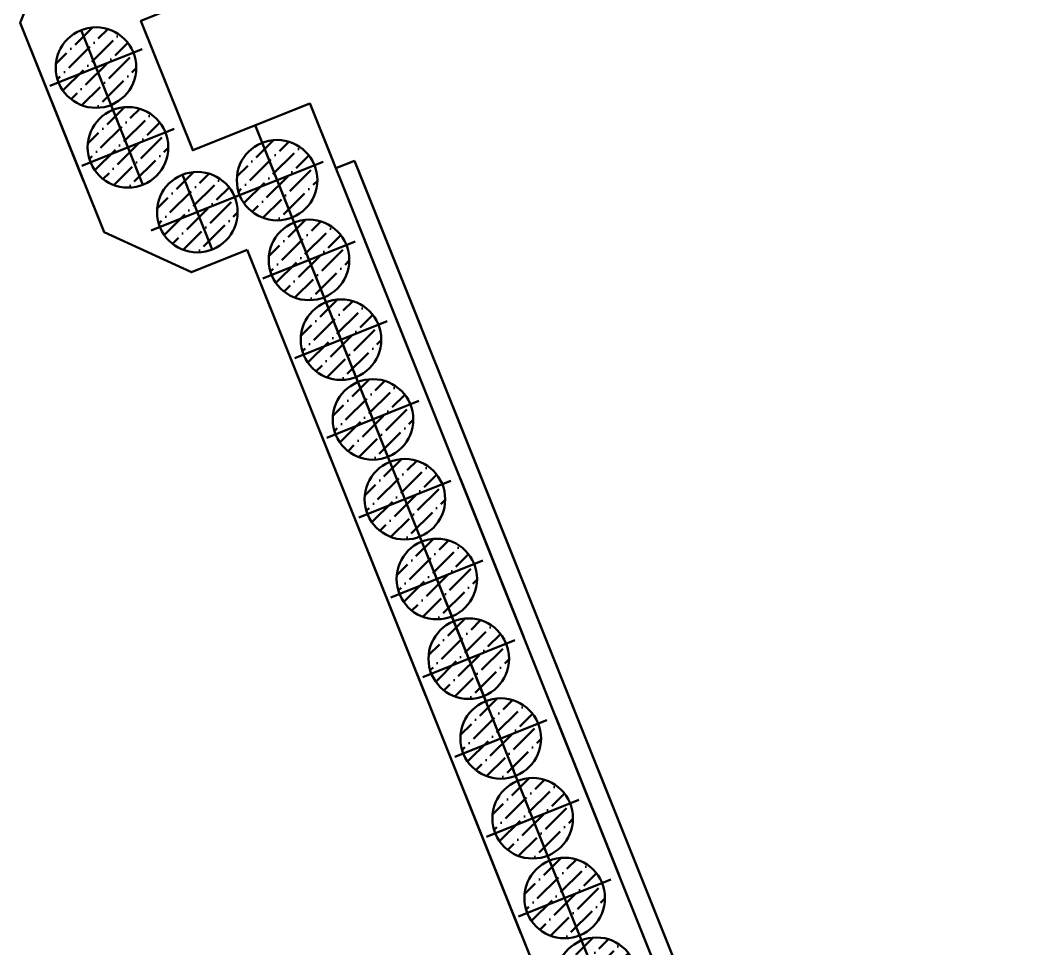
# Model space of a CAD drawing. Extents: x 9773 to 10136, y 10676 to 11757.
# Drawn here: x 10005.52 to 10024.32, y 10953.06 to 10970.35 of the extents above; entities that cross this region are included whole.
import ezdxf

# ---------------------------------------------------------------- set-up
doc = ezdxf.new("R2010")
doc.units = 0
for name, pattern in [('CONTI', [0]), ('DASHDOT', [1, 0.5, -0.25, 0, -0.25]), ('HIDDEN2', [4.7625, 3.175, -1.5875])]:
    doc.linetypes.add(name, pattern=pattern)
for name, color, linetype, lineweight in [('HATCH', 8, 'Continuous', 0), ('OSI', 3, 'DASHDOT', 9), ('SIZE', 142, 'Continuous', 9), ('ПС', 5, 'Continuous', 40)]:
    doc.layers.add(name, color=color, linetype=linetype, lineweight=lineweight)
doc.layers.add('HIDDEN', color=6, linetype='HIDDEN2')
doc.layers.add('PILE_HID', color=40, linetype='CONTI')
doc.layers.add('NOTES', color=1, linetype='Continuous', plot=False)
pattern_1 = [(44.8289372, (7.66325, -71.0971), (0.1191556397, 0.4318209987), [0.555625, -0.111125, 0, -0.111125])]
pattern_2 = [(44.8289372, (8.25817, -72.58239), (0.1191556397, 0.4318209987), [0.555625, -0.111125, 0, -0.111125])]
pattern_3 = [(44.8289372, (8.85308, -74.06768), (0.1191556397, 0.4318209987), [0.555625, -0.111125, 0, -0.111125])]
pattern_4 = [(44.8289372, (9.448, -75.55296), (0.1191556397, 0.4318209987), [0.555625, -0.111125, 0, -0.111125])]
pattern_5 = [(44.8289372, (10.0429, -77.03825), (0.1191556397, 0.4318209987), [0.555625, -0.111125, 0, -0.111125])]
pattern_6 = [(44.8289372, (10.63782, -78.52354), (0.1191556397, 0.4318209987), [0.555625, -0.111125, 0, -0.111125])]
pattern_7 = [(44.8289372, (11.23273, -80.00883), (0.1191556397, 0.4318209987), [0.555625, -0.111125, 0, -0.111125])]
pattern_8 = [(44.8289372, (11.82764, -81.49411), (0.1191556397, 0.4318209987), [0.555625, -0.111125, 0, -0.111125])]
pattern_9 = [(44.8289372, (12.42256, -82.9794), (0.1191556397, 0.4318209987), [0.555625, -0.111125, 0, -0.111125])]
pattern_10 = [(44.8289372, (13.01747, -84.46469), (0.1191556397, 0.4318209987), [0.555625, -0.111125, 0, -0.111125])]
pattern_11 = [(44.8289372, (13.61238, -85.94998), (0.1191556397, 0.4318209987), [0.555625, -0.111125, 0, -0.111125])]
pattern_12 = [(44.8289372, (6.17797, -71.69201), (0.1191556397, 0.4318209987), [0.555625, -0.111125, 0, -0.111125])]
pattern_13 = [(44.8289372, (4.29191, -69.0003), (0.1191556397, 0.4318209987), [0.555625, -0.111125, 0, -0.111125])]
pattern_14 = [(44.8289372, (4.88682, -70.4856), (0.1191556397, 0.4318209987), [0.555625, -0.111125, 0, -0.111125])]

# ---------------------------------------------------------------- blocks, each defined once
blk = doc.blocks.new('45245242')
at = {"layer": 'HATCH', "lineweight": 50}
h = blk.add_hatch(dxfattribs=at)
h.set_pattern_fill('ANSI36', color=5, scale=0.07, angle=-0.1711)
h.set_pattern_definition(pattern_13)
h.paths.add_polyline_path([(10006.659, 10970.163, 0.306578), (10006.186, 10969.468, 0.095507), (10006.238, 10969.189), (10006.936, 10969.466)])
h.paths.add_polyline_path([(10006.659, 10970.163), (10006.936, 10969.466), (10007.633, 10969.743, 0.414214)])
h.paths.add_polyline_path([(10007.686, 10969.464, 0.095507), (10007.633, 10969.743), (10006.936, 10969.466), (10007.212, 10968.769, 0.306578)])
h.paths.add_polyline_path([(10006.936, 10969.466), (10006.238, 10969.189, 0.414214), (10007.212, 10968.769)])
h = blk.add_hatch(dxfattribs=at)
h.set_pattern_fill('ANSI36', color=5, scale=0.07, angle=-0.1711)
h.set_pattern_definition(pattern_13)
h.paths.add_polyline_path([(10006.659, 10970.163, 0.306578), (10006.186, 10969.468, 0.095507), (10006.238, 10969.189), (10006.936, 10969.466)])
h.paths.add_polyline_path([(10006.659, 10970.163), (10006.936, 10969.466), (10007.633, 10969.743, 0.414214)])
h.paths.add_polyline_path([(10007.686, 10969.464, 0.095507), (10007.633, 10969.743), (10006.936, 10969.466), (10007.212, 10968.769, 0.306578)])
h.paths.add_polyline_path([(10006.936, 10969.466), (10006.238, 10969.189, 0.414214), (10007.212, 10968.769)])
h = blk.add_hatch(dxfattribs=at)
h.set_pattern_fill('ANSI36', color=5, scale=0.07, angle=-0.1711)
h.set_pattern_definition(pattern_14)
h.paths.add_polyline_path([(10007.254, 10968.678, 0.306578), (10006.78, 10967.983, 0.095507), (10006.833, 10967.704), (10007.53, 10967.981)])
h.paths.add_polyline_path([(10007.254, 10968.678), (10007.53, 10967.981), (10008.228, 10968.258, 0.414214)])
h.paths.add_polyline_path([(10008.28, 10967.979, 0.095507), (10008.228, 10968.258), (10007.53, 10967.981), (10007.807, 10967.284, 0.306578)])
h.paths.add_polyline_path([(10007.53, 10967.981), (10006.833, 10967.704, 0.414214), (10007.807, 10967.284)])
h = blk.add_hatch(dxfattribs=at)
h.set_pattern_fill('ANSI36', color=5, scale=0.07, angle=-0.1711)
h.set_pattern_definition(pattern_14)
h.paths.add_polyline_path([(10007.254, 10968.678, 0.306578), (10006.78, 10967.983, 0.095507), (10006.833, 10967.704), (10007.53, 10967.981)])
h.paths.add_polyline_path([(10007.254, 10968.678), (10007.53, 10967.981), (10008.228, 10968.258, 0.414214)])
h.paths.add_polyline_path([(10008.28, 10967.979, 0.095507), (10008.228, 10968.258), (10007.53, 10967.981), (10007.807, 10967.284, 0.306578)])
h.paths.add_polyline_path([(10007.53, 10967.981), (10006.833, 10967.704, 0.414214), (10007.807, 10967.284)])
h = blk.add_hatch(dxfattribs=at)
h.set_pattern_fill('ANSI36', color=5, scale=0.07, angle=-0.1711)
h.set_pattern_definition(pattern_1)
h.paths.add_polyline_path([(10010.03, 10968.066, 0.306578), (10009.557, 10967.372, 0.095507), (10009.61, 10967.093), (10010.307, 10967.369)])
h.paths.add_polyline_path([(10010.03, 10968.066), (10010.307, 10967.369), (10011.004, 10967.646, 0.414214)])
h.paths.add_polyline_path([(10011.057, 10967.367, 0.095507), (10011.004, 10967.646), (10010.307, 10967.369), (10010.584, 10966.672, 0.306578)])
h.paths.add_polyline_path([(10010.307, 10967.369), (10009.61, 10967.093, 0.414214), (10010.584, 10966.672)])
h = blk.add_hatch(dxfattribs=at)
h.set_pattern_fill('ANSI36', color=5, scale=0.07, angle=-0.1711)
h.set_pattern_definition(pattern_1)
h.paths.add_polyline_path([(10010.03, 10968.066, 0.306578), (10009.557, 10967.372, 0.095507), (10009.61, 10967.093), (10010.307, 10967.369)])
h.paths.add_polyline_path([(10010.03, 10968.066), (10010.307, 10967.369), (10011.004, 10967.646, 0.414214)])
h.paths.add_polyline_path([(10011.057, 10967.367, 0.095507), (10011.004, 10967.646), (10010.307, 10967.369), (10010.584, 10966.672, 0.306578)])
h.paths.add_polyline_path([(10010.307, 10967.369), (10009.61, 10967.093, 0.414214), (10010.584, 10966.672)])
h = blk.add_hatch(dxfattribs=at)
h.set_pattern_fill('ANSI36', color=5, scale=0.07, angle=-0.1711)
h.set_pattern_definition(pattern_12)
h.paths.add_polyline_path([(10008.545, 10967.472, 0.306578), (10008.072, 10966.777, 0.095507), (10008.125, 10966.498), (10008.822, 10966.774)])
h.paths.add_polyline_path([(10008.545, 10967.472), (10008.822, 10966.774), (10009.519, 10967.051, 0.414214)])
h.paths.add_polyline_path([(10009.572, 10966.772, 0.095507), (10009.519, 10967.051), (10008.822, 10966.774), (10009.098, 10966.077, 0.306578)])
h.paths.add_polyline_path([(10008.822, 10966.774), (10008.125, 10966.498, 0.414214), (10009.098, 10966.077)])
h = blk.add_hatch(dxfattribs=at)
h.set_pattern_fill('ANSI36', color=5, scale=0.07, angle=-0.1711)
h.set_pattern_definition(pattern_12)
h.paths.add_polyline_path([(10008.545, 10967.472, 0.306578), (10008.072, 10966.777, 0.095507), (10008.125, 10966.498), (10008.822, 10966.774)])
h.paths.add_polyline_path([(10008.545, 10967.472), (10008.822, 10966.774), (10009.519, 10967.051, 0.414214)])
h.paths.add_polyline_path([(10009.572, 10966.772, 0.095507), (10009.519, 10967.051), (10008.822, 10966.774), (10009.098, 10966.077, 0.306578)])
h.paths.add_polyline_path([(10008.822, 10966.774), (10008.125, 10966.498, 0.414214), (10009.098, 10966.077)])
h = blk.add_hatch(dxfattribs=at)
h.set_pattern_fill('ANSI36', color=5, scale=0.07, angle=-0.1711)
h.set_pattern_definition(pattern_2)
h.paths.add_polyline_path([(10010.625, 10966.581, 0.306578), (10010.152, 10965.886, 0.095507), (10010.205, 10965.607), (10010.902, 10965.884)])
h.paths.add_polyline_path([(10010.625, 10966.581), (10010.902, 10965.884), (10011.599, 10966.161, 0.414214)])
h.paths.add_polyline_path([(10011.652, 10965.882, 0.095507), (10011.599, 10966.161), (10010.902, 10965.884), (10011.179, 10965.187, 0.306578)])
h.paths.add_polyline_path([(10010.902, 10965.884), (10010.205, 10965.607, 0.414214), (10011.179, 10965.187)])
h = blk.add_hatch(dxfattribs=at)
h.set_pattern_fill('ANSI36', color=5, scale=0.07, angle=-0.1711)
h.set_pattern_definition(pattern_2)
h.paths.add_polyline_path([(10010.625, 10966.581, 0.306578), (10010.152, 10965.886, 0.095507), (10010.205, 10965.607), (10010.902, 10965.884)])
h.paths.add_polyline_path([(10010.625, 10966.581), (10010.902, 10965.884), (10011.599, 10966.161, 0.414214)])
h.paths.add_polyline_path([(10011.652, 10965.882, 0.095507), (10011.599, 10966.161), (10010.902, 10965.884), (10011.179, 10965.187, 0.306578)])
h.paths.add_polyline_path([(10010.902, 10965.884), (10010.205, 10965.607, 0.414214), (10011.179, 10965.187)])
h = blk.add_hatch(dxfattribs=at)
h.set_pattern_fill('ANSI36', color=5, scale=0.07, angle=-0.1711)
h.set_pattern_definition(pattern_3)
h.paths.add_polyline_path([(10011.22, 10965.096, 0.306578), (10010.747, 10964.401, 0.095507), (10010.8, 10964.122), (10011.497, 10964.399)])
h.paths.add_polyline_path([(10011.22, 10965.096), (10011.497, 10964.399), (10012.194, 10964.676, 0.414214)])
h.paths.add_polyline_path([(10012.247, 10964.397, 0.095507), (10012.194, 10964.676), (10011.497, 10964.399), (10011.773, 10963.702, 0.306578)])
h.paths.add_polyline_path([(10011.497, 10964.399), (10010.8, 10964.122, 0.414214), (10011.773, 10963.702)])
h = blk.add_hatch(dxfattribs=at)
h.set_pattern_fill('ANSI36', color=5, scale=0.07, angle=-0.1711)
h.set_pattern_definition(pattern_3)
h.paths.add_polyline_path([(10011.22, 10965.096, 0.306578), (10010.747, 10964.401, 0.095507), (10010.8, 10964.122), (10011.497, 10964.399)])
h.paths.add_polyline_path([(10011.22, 10965.096), (10011.497, 10964.399), (10012.194, 10964.676, 0.414214)])
h.paths.add_polyline_path([(10012.247, 10964.397, 0.095507), (10012.194, 10964.676), (10011.497, 10964.399), (10011.773, 10963.702, 0.306578)])
h.paths.add_polyline_path([(10011.497, 10964.399), (10010.8, 10964.122, 0.414214), (10011.773, 10963.702)])
h = blk.add_hatch(dxfattribs=at)
h.set_pattern_fill('ANSI36', color=5, scale=0.07, angle=-0.1711)
h.set_pattern_definition(pattern_4)
h.paths.add_polyline_path([(10011.815, 10963.611, 0.306578), (10011.342, 10962.916, 0.095507), (10011.395, 10962.637), (10012.092, 10962.914)])
h.paths.add_polyline_path([(10011.815, 10963.611), (10012.092, 10962.914), (10012.789, 10963.19, 0.414214)])
h.paths.add_polyline_path([(10012.842, 10962.911, 0.095507), (10012.789, 10963.19), (10012.092, 10962.914), (10012.368, 10962.216, 0.306578)])
h.paths.add_polyline_path([(10012.092, 10962.914), (10011.395, 10962.637, 0.414214), (10012.368, 10962.216)])
h = blk.add_hatch(dxfattribs=at)
h.set_pattern_fill('ANSI36', color=5, scale=0.07, angle=-0.1711)
h.set_pattern_definition(pattern_4)
h.paths.add_polyline_path([(10011.815, 10963.611, 0.306578), (10011.342, 10962.916, 0.095507), (10011.395, 10962.637), (10012.092, 10962.914)])
h.paths.add_polyline_path([(10011.815, 10963.611), (10012.092, 10962.914), (10012.789, 10963.19, 0.414214)])
h.paths.add_polyline_path([(10012.842, 10962.911, 0.095507), (10012.789, 10963.19), (10012.092, 10962.914), (10012.368, 10962.216, 0.306578)])
h.paths.add_polyline_path([(10012.092, 10962.914), (10011.395, 10962.637, 0.414214), (10012.368, 10962.216)])
h = blk.add_hatch(dxfattribs=at)
h.set_pattern_fill('ANSI36', color=5, scale=0.07, angle=-0.1711)
h.set_pattern_definition(pattern_5)
h.paths.add_polyline_path([(10012.41, 10962.125, 0.306578), (10011.937, 10961.43, 0.095507), (10011.989, 10961.152), (10012.687, 10961.428)])
h.paths.add_polyline_path([(10012.41, 10962.125), (10012.687, 10961.428), (10013.384, 10961.705, 0.414214)])
h.paths.add_polyline_path([(10013.437, 10961.426, 0.095507), (10013.384, 10961.705), (10012.687, 10961.428), (10012.963, 10960.731, 0.306578)])
h.paths.add_polyline_path([(10012.687, 10961.428), (10011.989, 10961.152, 0.414214), (10012.963, 10960.731)])
h = blk.add_hatch(dxfattribs=at)
h.set_pattern_fill('ANSI36', color=5, scale=0.07, angle=-0.1711)
h.set_pattern_definition(pattern_5)
h.paths.add_polyline_path([(10012.41, 10962.125, 0.306578), (10011.937, 10961.43, 0.095507), (10011.989, 10961.152), (10012.687, 10961.428)])
h.paths.add_polyline_path([(10012.41, 10962.125), (10012.687, 10961.428), (10013.384, 10961.705, 0.414214)])
h.paths.add_polyline_path([(10013.437, 10961.426, 0.095507), (10013.384, 10961.705), (10012.687, 10961.428), (10012.963, 10960.731, 0.306578)])
h.paths.add_polyline_path([(10012.687, 10961.428), (10011.989, 10961.152, 0.414214), (10012.963, 10960.731)])
h = blk.add_hatch(dxfattribs=at)
h.set_pattern_fill('ANSI36', color=5, scale=0.07, angle=-0.1711)
h.set_pattern_definition(pattern_6)
h.paths.add_polyline_path([(10013.005, 10960.64, 0.306578), (10012.531, 10959.945, 0.095507), (10012.584, 10959.666), (10013.281, 10959.943)])
h.paths.add_polyline_path([(10013.005, 10960.64), (10013.281, 10959.943), (10013.979, 10960.22, 0.414214)])
h.paths.add_polyline_path([(10014.031, 10959.941, 0.095507), (10013.979, 10960.22), (10013.281, 10959.943), (10013.558, 10959.246, 0.306578)])
h.paths.add_polyline_path([(10013.281, 10959.943), (10012.584, 10959.666, 0.414214), (10013.558, 10959.246)])
h = blk.add_hatch(dxfattribs=at)
h.set_pattern_fill('ANSI36', color=5, scale=0.07, angle=-0.1711)
h.set_pattern_definition(pattern_6)
h.paths.add_polyline_path([(10013.005, 10960.64, 0.306578), (10012.531, 10959.945, 0.095507), (10012.584, 10959.666), (10013.281, 10959.943)])
h.paths.add_polyline_path([(10013.005, 10960.64), (10013.281, 10959.943), (10013.979, 10960.22, 0.414214)])
h.paths.add_polyline_path([(10014.031, 10959.941, 0.095507), (10013.979, 10960.22), (10013.281, 10959.943), (10013.558, 10959.246, 0.306578)])
h.paths.add_polyline_path([(10013.281, 10959.943), (10012.584, 10959.666, 0.414214), (10013.558, 10959.246)])
h = blk.add_hatch(dxfattribs=at)
h.set_pattern_fill('ANSI36', color=5, scale=0.07, angle=-0.1711)
h.set_pattern_definition(pattern_7)
h.paths.add_polyline_path([(10013.6, 10959.155, 0.306578), (10013.126, 10958.46, 0.095507), (10013.179, 10958.181), (10013.876, 10958.458)])
h.paths.add_polyline_path([(10013.6, 10959.155), (10013.876, 10958.458), (10014.573, 10958.734, 0.414214)])
h.paths.add_polyline_path([(10014.626, 10958.455, 0.095507), (10014.573, 10958.734), (10013.876, 10958.458), (10014.153, 10957.761, 0.306578)])
h.paths.add_polyline_path([(10013.876, 10958.458), (10013.179, 10958.181, 0.414214), (10014.153, 10957.761)])
h = blk.add_hatch(dxfattribs=at)
h.set_pattern_fill('ANSI36', color=5, scale=0.07, angle=-0.1711)
h.set_pattern_definition(pattern_7)
h.paths.add_polyline_path([(10013.6, 10959.155, 0.306578), (10013.126, 10958.46, 0.095507), (10013.179, 10958.181), (10013.876, 10958.458)])
h.paths.add_polyline_path([(10013.6, 10959.155), (10013.876, 10958.458), (10014.573, 10958.734, 0.414214)])
h.paths.add_polyline_path([(10014.626, 10958.455, 0.095507), (10014.573, 10958.734), (10013.876, 10958.458), (10014.153, 10957.761, 0.306578)])
h.paths.add_polyline_path([(10013.876, 10958.458), (10013.179, 10958.181, 0.414214), (10014.153, 10957.761)])
h = blk.add_hatch(dxfattribs=at)
h.set_pattern_fill('ANSI36', color=5, scale=0.07, angle=-0.1711)
h.set_pattern_definition(pattern_8)
h.paths.add_polyline_path([(10014.195, 10957.669, 0.306578), (10013.721, 10956.975, 0.095507), (10013.774, 10956.696), (10014.471, 10956.972)])
h.paths.add_polyline_path([(10014.195, 10957.669), (10014.471, 10956.972), (10015.168, 10957.249, 0.414214)])
h.paths.add_polyline_path([(10015.221, 10956.97, 0.095507), (10015.168, 10957.249), (10014.471, 10956.972), (10014.748, 10956.275, 0.306578)])
h.paths.add_polyline_path([(10014.471, 10956.972), (10013.774, 10956.696, 0.414214), (10014.748, 10956.275)])
h = blk.add_hatch(dxfattribs=at)
h.set_pattern_fill('ANSI36', color=5, scale=0.07, angle=-0.1711)
h.set_pattern_definition(pattern_8)
h.paths.add_polyline_path([(10014.195, 10957.669, 0.306578), (10013.721, 10956.975, 0.095507), (10013.774, 10956.696), (10014.471, 10956.972)])
h.paths.add_polyline_path([(10014.195, 10957.669), (10014.471, 10956.972), (10015.168, 10957.249, 0.414214)])
h.paths.add_polyline_path([(10015.221, 10956.97, 0.095507), (10015.168, 10957.249), (10014.471, 10956.972), (10014.748, 10956.275, 0.306578)])
h.paths.add_polyline_path([(10014.471, 10956.972), (10013.774, 10956.696, 0.414214), (10014.748, 10956.275)])
h = blk.add_hatch(dxfattribs=at)
h.set_pattern_fill('ANSI36', color=5, scale=0.07, angle=-0.1711)
h.set_pattern_definition(pattern_9)
h.paths.add_polyline_path([(10014.789, 10956.184, 0.306578), (10014.316, 10955.489, 0.095507), (10014.369, 10955.21), (10015.066, 10955.487)])
h.paths.add_polyline_path([(10014.789, 10956.184), (10015.066, 10955.487), (10015.763, 10955.764, 0.414214)])
h.paths.add_polyline_path([(10015.816, 10955.485, 0.095507), (10015.763, 10955.764), (10015.066, 10955.487), (10015.343, 10954.79, 0.306578)])
h.paths.add_polyline_path([(10015.066, 10955.487), (10014.369, 10955.21, 0.414214), (10015.343, 10954.79)])
h = blk.add_hatch(dxfattribs=at)
h.set_pattern_fill('ANSI36', color=5, scale=0.07, angle=-0.1711)
h.set_pattern_definition(pattern_9)
h.paths.add_polyline_path([(10014.789, 10956.184, 0.306578), (10014.316, 10955.489, 0.095507), (10014.369, 10955.21), (10015.066, 10955.487)])
h.paths.add_polyline_path([(10014.789, 10956.184), (10015.066, 10955.487), (10015.763, 10955.764, 0.414214)])
h.paths.add_polyline_path([(10015.816, 10955.485, 0.095507), (10015.763, 10955.764), (10015.066, 10955.487), (10015.343, 10954.79, 0.306578)])
h.paths.add_polyline_path([(10015.066, 10955.487), (10014.369, 10955.21, 0.414214), (10015.343, 10954.79)])
h = blk.add_hatch(dxfattribs=at)
h.set_pattern_fill('ANSI36', color=5, scale=0.07, angle=-0.1711)
h.set_pattern_definition(pattern_10)
h.paths.add_polyline_path([(10015.384, 10954.699, 0.306578), (10014.911, 10954.004, 0.095507), (10014.964, 10953.725), (10015.661, 10954.002)])
h.paths.add_polyline_path([(10015.384, 10954.699), (10015.661, 10954.002), (10016.358, 10954.279, 0.414214)])
h.paths.add_polyline_path([(10016.411, 10954, 0.095507), (10016.358, 10954.279), (10015.661, 10954.002), (10015.938, 10953.305, 0.306578)])
h.paths.add_polyline_path([(10015.661, 10954.002), (10014.964, 10953.725, 0.414214), (10015.938, 10953.305)])
h = blk.add_hatch(dxfattribs=at)
h.set_pattern_fill('ANSI36', color=5, scale=0.07, angle=-0.1711)
h.set_pattern_definition(pattern_10)
h.paths.add_polyline_path([(10015.384, 10954.699, 0.306578), (10014.911, 10954.004, 0.095507), (10014.964, 10953.725), (10015.661, 10954.002)])
h.paths.add_polyline_path([(10015.384, 10954.699), (10015.661, 10954.002), (10016.358, 10954.279, 0.414214)])
h.paths.add_polyline_path([(10016.411, 10954, 0.095507), (10016.358, 10954.279), (10015.661, 10954.002), (10015.938, 10953.305, 0.306578)])
h.paths.add_polyline_path([(10015.661, 10954.002), (10014.964, 10953.725, 0.414214), (10015.938, 10953.305)])
h = blk.add_hatch(dxfattribs=at)
h.set_pattern_fill('ANSI36', color=5, scale=0.07, angle=-0.1711)
h.set_pattern_definition(pattern_11)
h.paths.add_polyline_path([(10015.979, 10953.214, 0.306578), (10015.506, 10952.519, 0.095507), (10015.559, 10952.24), (10016.256, 10952.517)])
h.paths.add_polyline_path([(10015.979, 10953.214), (10016.256, 10952.517), (10016.953, 10952.793, 0.414214)])
h.paths.add_polyline_path([(10017.006, 10952.514, 0.095507), (10016.953, 10952.793), (10016.256, 10952.517), (10016.533, 10951.819, 0.306578)])
h.paths.add_polyline_path([(10016.256, 10952.517), (10015.559, 10952.24, 0.414214), (10016.533, 10951.819)])
h = blk.add_hatch(dxfattribs=at)
h.set_pattern_fill('ANSI36', color=5, scale=0.07, angle=-0.1711)
h.set_pattern_definition(pattern_11)
h.paths.add_polyline_path([(10015.979, 10953.214, 0.306578), (10015.506, 10952.519, 0.095507), (10015.559, 10952.24), (10016.256, 10952.517)])
h.paths.add_polyline_path([(10015.979, 10953.214), (10016.256, 10952.517), (10016.953, 10952.793, 0.414214)])
h.paths.add_polyline_path([(10017.006, 10952.514, 0.095507), (10016.953, 10952.793), (10016.256, 10952.517), (10016.533, 10951.819, 0.306578)])
h.paths.add_polyline_path([(10016.256, 10952.517), (10015.559, 10952.24, 0.414214), (10016.533, 10951.819)])
at = {"layer": 'HIDDEN', "color": 5, "lineweight": 50}
for p, q in [((10037.92, 10901.387), (10010.919, 10968.8)), ((10011.402, 10967.593), (10011.746, 10967.73)), ((10037.773, 10902.749), (10011.746, 10967.73)), ((10036.098, 10900.288), (10009.75, 10966.069))]:
    blk.add_line(p, q, dxfattribs=at)
for points in [[(10007.222, 10972.382), (10006.182, 10971.965), (10005.524, 10970.301), (10007.086, 10966.402), (10008.711, 10965.653), (10009.75, 10966.069)], [(10009.952, 10971.213), (10007.771, 10970.339), (10008.737, 10967.926), (10010.919, 10968.799)]]:
    blk.add_lwpolyline(points, dxfattribs=at)
at = {"layer": 'NOTES', "color": 5, "lineweight": 50}
blk.add_line((10036.966, 10900.812), (10009.898, 10968.391), dxfattribs=at)
at = {"layer": 'OSI', "color": 5, "lineweight": 50, "ltscale": 5}
for p, q in [((10007.809, 10967.285), (10006.657, 10970.162)), ((10036.966, 10900.812), (10010.028, 10968.066)), ((10009.1, 10966.078), (10008.543, 10967.471))]:
    blk.add_line(p, q, dxfattribs=at)
at = {"layer": 'OSI', "color": 5, "lineweight": 50, "ltscale": 100}
for p, q in [((10006.078, 10969.123), (10007.793, 10969.81)), ((10006.673, 10967.637), (10008.388, 10968.324)), ((10009.449, 10967.026), (10011.165, 10967.713)), ((10007.964, 10966.431), (10009.679, 10967.118)), ((10010.044, 10965.541), (10011.759, 10966.228)), ((10010.639, 10964.055), (10012.354, 10964.742)), ((10011.234, 10962.57), (10012.949, 10963.257)), ((10011.829, 10961.085), (10013.544, 10961.772)), ((10012.424, 10959.599), (10014.139, 10960.286)), ((10013.019, 10958.114), (10014.734, 10958.801)), ((10013.614, 10956.629), (10015.329, 10957.316)), ((10014.209, 10955.144), (10015.924, 10955.831)), ((10014.803, 10953.658), (10016.519, 10954.345))]:
    blk.add_line(p, q, dxfattribs=at)
at = {"layer": 'PILE_HID', "color": 5, "lineweight": 50, "ltscale": 100}
for centre in [(10006.936, 10969.466), (10007.53, 10967.981), (10010.307, 10967.369), (10008.822, 10966.774), (10010.902, 10965.884), (10011.497, 10964.399), (10012.092, 10962.914), (10012.687, 10961.428), (10013.281, 10959.943), (10013.876, 10958.458), (10014.471, 10956.972), (10015.066, 10955.487), (10015.661, 10954.002), (10016.256, 10952.517)]:
    blk.add_circle(centre, 0.75, dxfattribs=at)

msp = doc.modelspace()

# ---------------------------------------------------------------- hatches: boundary and pattern name
at = {"layer": 'ПС', "lineweight": 50}
h = msp.add_hatch(dxfattribs=at)
h.set_pattern_fill('ANSI36', color=5, scale=0.07, angle=-0.1711)
h.set_pattern_definition(pattern_13)
h.paths.add_polyline_path([(10006.659, 10970.163, 0.306578), (10006.186, 10969.468, 0.095507), (10006.238, 10969.189), (10006.936, 10969.466)])
h.paths.add_polyline_path([(10006.659, 10970.163), (10006.936, 10969.466), (10007.633, 10969.743, 0.414214)])
h.paths.add_polyline_path([(10007.686, 10969.464, 0.095507), (10007.633, 10969.743), (10006.936, 10969.466), (10007.212, 10968.769, 0.306578)])
h.paths.add_polyline_path([(10006.936, 10969.466), (10006.238, 10969.189, 0.414214), (10007.212, 10968.769)])
h = msp.add_hatch(dxfattribs=at)
h.set_pattern_fill('ANSI36', color=5, scale=0.07, angle=-0.1711)
h.set_pattern_definition(pattern_13)
h.paths.add_polyline_path([(10006.659, 10970.163, 0.306578), (10006.186, 10969.468, 0.095507), (10006.238, 10969.189), (10006.936, 10969.466)])
h.paths.add_polyline_path([(10006.659, 10970.163), (10006.936, 10969.466), (10007.633, 10969.743, 0.414214)])
h.paths.add_polyline_path([(10007.686, 10969.464, 0.095507), (10007.633, 10969.743), (10006.936, 10969.466), (10007.212, 10968.769, 0.306578)])
h.paths.add_polyline_path([(10006.936, 10969.466), (10006.238, 10969.189, 0.414214), (10007.212, 10968.769)])
h = msp.add_hatch(dxfattribs=at)
h.set_pattern_fill('ANSI36', color=5, scale=0.07, angle=-0.1711)
h.set_pattern_definition(pattern_14)
h.paths.add_polyline_path([(10007.254, 10968.678, 0.306578), (10006.78, 10967.983, 0.095507), (10006.833, 10967.704), (10007.53, 10967.981)])
h.paths.add_polyline_path([(10007.254, 10968.678), (10007.53, 10967.981), (10008.228, 10968.258, 0.414214)])
h.paths.add_polyline_path([(10008.28, 10967.979, 0.095507), (10008.228, 10968.258), (10007.53, 10967.981), (10007.807, 10967.284, 0.306578)])
h.paths.add_polyline_path([(10007.53, 10967.981), (10006.833, 10967.704, 0.414214), (10007.807, 10967.284)])
h = msp.add_hatch(dxfattribs=at)
h.set_pattern_fill('ANSI36', color=5, scale=0.07, angle=-0.1711)
h.set_pattern_definition(pattern_14)
h.paths.add_polyline_path([(10007.254, 10968.678, 0.306578), (10006.78, 10967.983, 0.095507), (10006.833, 10967.704), (10007.53, 10967.981)])
h.paths.add_polyline_path([(10007.254, 10968.678), (10007.53, 10967.981), (10008.228, 10968.258, 0.414214)])
h.paths.add_polyline_path([(10008.28, 10967.979, 0.095507), (10008.228, 10968.258), (10007.53, 10967.981), (10007.807, 10967.284, 0.306578)])
h.paths.add_polyline_path([(10007.53, 10967.981), (10006.833, 10967.704, 0.414214), (10007.807, 10967.284)])
h = msp.add_hatch(dxfattribs=at)
h.set_pattern_fill('ANSI36', color=5, scale=0.07, angle=-0.1711)
h.set_pattern_definition(pattern_1)
h.paths.add_polyline_path([(10010.03, 10968.066, 0.306578), (10009.557, 10967.372, 0.095507), (10009.61, 10967.093), (10010.307, 10967.369)])
h.paths.add_polyline_path([(10010.03, 10968.066), (10010.307, 10967.369), (10011.004, 10967.646, 0.414214)])
h.paths.add_polyline_path([(10011.057, 10967.367, 0.095507), (10011.004, 10967.646), (10010.307, 10967.369), (10010.584, 10966.672, 0.306578)])
h.paths.add_polyline_path([(10010.307, 10967.369), (10009.61, 10967.093, 0.414214), (10010.584, 10966.672)])
h = msp.add_hatch(dxfattribs=at)
h.set_pattern_fill('ANSI36', color=5, scale=0.07, angle=-0.1711)
h.set_pattern_definition(pattern_1)
h.paths.add_polyline_path([(10010.03, 10968.066, 0.306578), (10009.557, 10967.372, 0.095507), (10009.61, 10967.093), (10010.307, 10967.369)])
h.paths.add_polyline_path([(10010.03, 10968.066), (10010.307, 10967.369), (10011.004, 10967.646, 0.414214)])
h.paths.add_polyline_path([(10011.057, 10967.367, 0.095507), (10011.004, 10967.646), (10010.307, 10967.369), (10010.584, 10966.672, 0.306578)])
h.paths.add_polyline_path([(10010.307, 10967.369), (10009.61, 10967.093, 0.414214), (10010.584, 10966.672)])
h = msp.add_hatch(dxfattribs=at)
h.set_pattern_fill('ANSI36', color=5, scale=0.07, angle=-0.1711)
h.set_pattern_definition(pattern_12)
h.paths.add_polyline_path([(10008.545, 10967.472, 0.306578), (10008.072, 10966.777, 0.095507), (10008.125, 10966.498), (10008.822, 10966.774)])
h.paths.add_polyline_path([(10008.545, 10967.472), (10008.822, 10966.774), (10009.519, 10967.051, 0.414214)])
h.paths.add_polyline_path([(10009.572, 10966.772, 0.095507), (10009.519, 10967.051), (10008.822, 10966.774), (10009.098, 10966.077, 0.306578)])
h.paths.add_polyline_path([(10008.822, 10966.774), (10008.125, 10966.498, 0.414214), (10009.098, 10966.077)])
h = msp.add_hatch(dxfattribs=at)
h.set_pattern_fill('ANSI36', color=5, scale=0.07, angle=-0.1711)
h.set_pattern_definition(pattern_12)
h.paths.add_polyline_path([(10008.545, 10967.472, 0.306578), (10008.072, 10966.777, 0.095507), (10008.125, 10966.498), (10008.822, 10966.774)])
h.paths.add_polyline_path([(10008.545, 10967.472), (10008.822, 10966.774), (10009.519, 10967.051, 0.414214)])
h.paths.add_polyline_path([(10009.572, 10966.772, 0.095507), (10009.519, 10967.051), (10008.822, 10966.774), (10009.098, 10966.077, 0.306578)])
h.paths.add_polyline_path([(10008.822, 10966.774), (10008.125, 10966.498, 0.414214), (10009.098, 10966.077)])
h = msp.add_hatch(dxfattribs=at)
h.set_pattern_fill('ANSI36', color=5, scale=0.07, angle=-0.1711)
h.set_pattern_definition(pattern_2)
h.paths.add_polyline_path([(10010.625, 10966.581, 0.306578), (10010.152, 10965.886, 0.095507), (10010.205, 10965.607), (10010.902, 10965.884)])
h.paths.add_polyline_path([(10010.625, 10966.581), (10010.902, 10965.884), (10011.599, 10966.161, 0.414214)])
h.paths.add_polyline_path([(10011.652, 10965.882, 0.095507), (10011.599, 10966.161), (10010.902, 10965.884), (10011.179, 10965.187, 0.306578)])
h.paths.add_polyline_path([(10010.902, 10965.884), (10010.205, 10965.607, 0.414214), (10011.179, 10965.187)])
h = msp.add_hatch(dxfattribs=at)
h.set_pattern_fill('ANSI36', color=5, scale=0.07, angle=-0.1711)
h.set_pattern_definition(pattern_2)
h.paths.add_polyline_path([(10010.625, 10966.581, 0.306578), (10010.152, 10965.886, 0.095507), (10010.205, 10965.607), (10010.902, 10965.884)])
h.paths.add_polyline_path([(10010.625, 10966.581), (10010.902, 10965.884), (10011.599, 10966.161, 0.414214)])
h.paths.add_polyline_path([(10011.652, 10965.882, 0.095507), (10011.599, 10966.161), (10010.902, 10965.884), (10011.179, 10965.187, 0.306578)])
h.paths.add_polyline_path([(10010.902, 10965.884), (10010.205, 10965.607, 0.414214), (10011.179, 10965.187)])
h = msp.add_hatch(dxfattribs=at)
h.set_pattern_fill('ANSI36', color=5, scale=0.07, angle=-0.1711)
h.set_pattern_definition(pattern_3)
h.paths.add_polyline_path([(10011.22, 10965.096, 0.306578), (10010.747, 10964.401, 0.095507), (10010.8, 10964.122), (10011.497, 10964.399)])
h.paths.add_polyline_path([(10011.22, 10965.096), (10011.497, 10964.399), (10012.194, 10964.676, 0.414214)])
h.paths.add_polyline_path([(10012.247, 10964.397, 0.095507), (10012.194, 10964.676), (10011.497, 10964.399), (10011.773, 10963.702, 0.306578)])
h.paths.add_polyline_path([(10011.497, 10964.399), (10010.8, 10964.122, 0.414214), (10011.773, 10963.702)])
h = msp.add_hatch(dxfattribs=at)
h.set_pattern_fill('ANSI36', color=5, scale=0.07, angle=-0.1711)
h.set_pattern_definition(pattern_3)
h.paths.add_polyline_path([(10011.22, 10965.096, 0.306578), (10010.747, 10964.401, 0.095507), (10010.8, 10964.122), (10011.497, 10964.399)])
h.paths.add_polyline_path([(10011.22, 10965.096), (10011.497, 10964.399), (10012.194, 10964.676, 0.414214)])
h.paths.add_polyline_path([(10012.247, 10964.397, 0.095507), (10012.194, 10964.676), (10011.497, 10964.399), (10011.773, 10963.702, 0.306578)])
h.paths.add_polyline_path([(10011.497, 10964.399), (10010.8, 10964.122, 0.414214), (10011.773, 10963.702)])
h = msp.add_hatch(dxfattribs=at)
h.set_pattern_fill('ANSI36', color=5, scale=0.07, angle=-0.1711)
h.set_pattern_definition(pattern_4)
h.paths.add_polyline_path([(10011.815, 10963.611, 0.306578), (10011.342, 10962.916, 0.095507), (10011.395, 10962.637), (10012.092, 10962.914)])
h.paths.add_polyline_path([(10011.815, 10963.611), (10012.092, 10962.914), (10012.789, 10963.19, 0.414214)])
h.paths.add_polyline_path([(10012.842, 10962.911, 0.095507), (10012.789, 10963.19), (10012.092, 10962.914), (10012.368, 10962.216, 0.306578)])
h.paths.add_polyline_path([(10012.092, 10962.914), (10011.395, 10962.637, 0.414214), (10012.368, 10962.216)])
h = msp.add_hatch(dxfattribs=at)
h.set_pattern_fill('ANSI36', color=5, scale=0.07, angle=-0.1711)
h.set_pattern_definition(pattern_4)
h.paths.add_polyline_path([(10011.815, 10963.611, 0.306578), (10011.342, 10962.916, 0.095507), (10011.395, 10962.637), (10012.092, 10962.914)])
h.paths.add_polyline_path([(10011.815, 10963.611), (10012.092, 10962.914), (10012.789, 10963.19, 0.414214)])
h.paths.add_polyline_path([(10012.842, 10962.911, 0.095507), (10012.789, 10963.19), (10012.092, 10962.914), (10012.368, 10962.216, 0.306578)])
h.paths.add_polyline_path([(10012.092, 10962.914), (10011.395, 10962.637, 0.414214), (10012.368, 10962.216)])
h = msp.add_hatch(dxfattribs=at)
h.set_pattern_fill('ANSI36', color=5, scale=0.07, angle=-0.1711)
h.set_pattern_definition(pattern_5)
h.paths.add_polyline_path([(10012.41, 10962.125, 0.306578), (10011.937, 10961.43, 0.095507), (10011.989, 10961.152), (10012.687, 10961.428)])
h.paths.add_polyline_path([(10012.41, 10962.125), (10012.687, 10961.428), (10013.384, 10961.705, 0.414214)])
h.paths.add_polyline_path([(10013.437, 10961.426, 0.095507), (10013.384, 10961.705), (10012.687, 10961.428), (10012.963, 10960.731, 0.306578)])
h.paths.add_polyline_path([(10012.687, 10961.428), (10011.989, 10961.152, 0.414214), (10012.963, 10960.731)])
h = msp.add_hatch(dxfattribs=at)
h.set_pattern_fill('ANSI36', color=5, scale=0.07, angle=-0.1711)
h.set_pattern_definition(pattern_5)
h.paths.add_polyline_path([(10012.41, 10962.125, 0.306578), (10011.937, 10961.43, 0.095507), (10011.989, 10961.152), (10012.687, 10961.428)])
h.paths.add_polyline_path([(10012.41, 10962.125), (10012.687, 10961.428), (10013.384, 10961.705, 0.414214)])
h.paths.add_polyline_path([(10013.437, 10961.426, 0.095507), (10013.384, 10961.705), (10012.687, 10961.428), (10012.963, 10960.731, 0.306578)])
h.paths.add_polyline_path([(10012.687, 10961.428), (10011.989, 10961.152, 0.414214), (10012.963, 10960.731)])
h = msp.add_hatch(dxfattribs=at)
h.set_pattern_fill('ANSI36', color=5, scale=0.07, angle=-0.1711)
h.set_pattern_definition(pattern_6)
h.paths.add_polyline_path([(10013.005, 10960.64, 0.306578), (10012.531, 10959.945, 0.095507), (10012.584, 10959.666), (10013.281, 10959.943)])
h.paths.add_polyline_path([(10013.005, 10960.64), (10013.281, 10959.943), (10013.979, 10960.22, 0.414214)])
h.paths.add_polyline_path([(10014.031, 10959.941, 0.095507), (10013.979, 10960.22), (10013.281, 10959.943), (10013.558, 10959.246, 0.306578)])
h.paths.add_polyline_path([(10013.281, 10959.943), (10012.584, 10959.666, 0.414214), (10013.558, 10959.246)])
h = msp.add_hatch(dxfattribs=at)
h.set_pattern_fill('ANSI36', color=5, scale=0.07, angle=-0.1711)
h.set_pattern_definition(pattern_6)
h.paths.add_polyline_path([(10013.005, 10960.64, 0.306578), (10012.531, 10959.945, 0.095507), (10012.584, 10959.666), (10013.281, 10959.943)])
h.paths.add_polyline_path([(10013.005, 10960.64), (10013.281, 10959.943), (10013.979, 10960.22, 0.414214)])
h.paths.add_polyline_path([(10014.031, 10959.941, 0.095507), (10013.979, 10960.22), (10013.281, 10959.943), (10013.558, 10959.246, 0.306578)])
h.paths.add_polyline_path([(10013.281, 10959.943), (10012.584, 10959.666, 0.414214), (10013.558, 10959.246)])
h = msp.add_hatch(dxfattribs=at)
h.set_pattern_fill('ANSI36', color=5, scale=0.07, angle=-0.1711)
h.set_pattern_definition(pattern_7)
h.paths.add_polyline_path([(10013.6, 10959.155, 0.306578), (10013.126, 10958.46, 0.095507), (10013.179, 10958.181), (10013.876, 10958.458)])
h.paths.add_polyline_path([(10013.6, 10959.155), (10013.876, 10958.458), (10014.573, 10958.734, 0.414214)])
h.paths.add_polyline_path([(10014.626, 10958.455, 0.095507), (10014.573, 10958.734), (10013.876, 10958.458), (10014.153, 10957.761, 0.306578)])
h.paths.add_polyline_path([(10013.876, 10958.458), (10013.179, 10958.181, 0.414214), (10014.153, 10957.761)])
h = msp.add_hatch(dxfattribs=at)
h.set_pattern_fill('ANSI36', color=5, scale=0.07, angle=-0.1711)
h.set_pattern_definition(pattern_7)
h.paths.add_polyline_path([(10013.6, 10959.155, 0.306578), (10013.126, 10958.46, 0.095507), (10013.179, 10958.181), (10013.876, 10958.458)])
h.paths.add_polyline_path([(10013.6, 10959.155), (10013.876, 10958.458), (10014.573, 10958.734, 0.414214)])
h.paths.add_polyline_path([(10014.626, 10958.455, 0.095507), (10014.573, 10958.734), (10013.876, 10958.458), (10014.153, 10957.761, 0.306578)])
h.paths.add_polyline_path([(10013.876, 10958.458), (10013.179, 10958.181, 0.414214), (10014.153, 10957.761)])
h = msp.add_hatch(dxfattribs=at)
h.set_pattern_fill('ANSI36', color=5, scale=0.07, angle=-0.1711)
h.set_pattern_definition(pattern_8)
h.paths.add_polyline_path([(10014.195, 10957.669, 0.306578), (10013.721, 10956.975, 0.095507), (10013.774, 10956.696), (10014.471, 10956.972)])
h.paths.add_polyline_path([(10014.195, 10957.669), (10014.471, 10956.972), (10015.168, 10957.249, 0.414214)])
h.paths.add_polyline_path([(10015.221, 10956.97, 0.095507), (10015.168, 10957.249), (10014.471, 10956.972), (10014.748, 10956.275, 0.306578)])
h.paths.add_polyline_path([(10014.471, 10956.972), (10013.774, 10956.696, 0.414214), (10014.748, 10956.275)])
h = msp.add_hatch(dxfattribs=at)
h.set_pattern_fill('ANSI36', color=5, scale=0.07, angle=-0.1711)
h.set_pattern_definition(pattern_8)
h.paths.add_polyline_path([(10014.195, 10957.669, 0.306578), (10013.721, 10956.975, 0.095507), (10013.774, 10956.696), (10014.471, 10956.972)])
h.paths.add_polyline_path([(10014.195, 10957.669), (10014.471, 10956.972), (10015.168, 10957.249, 0.414214)])
h.paths.add_polyline_path([(10015.221, 10956.97, 0.095507), (10015.168, 10957.249), (10014.471, 10956.972), (10014.748, 10956.275, 0.306578)])
h.paths.add_polyline_path([(10014.471, 10956.972), (10013.774, 10956.696, 0.414214), (10014.748, 10956.275)])
h = msp.add_hatch(dxfattribs=at)
h.set_pattern_fill('ANSI36', color=5, scale=0.07, angle=-0.1711)
h.set_pattern_definition(pattern_9)
h.paths.add_polyline_path([(10014.789, 10956.184, 0.306578), (10014.316, 10955.489, 0.095507), (10014.369, 10955.21), (10015.066, 10955.487)])
h.paths.add_polyline_path([(10014.789, 10956.184), (10015.066, 10955.487), (10015.763, 10955.764, 0.414214)])
h.paths.add_polyline_path([(10015.816, 10955.485, 0.095507), (10015.763, 10955.764), (10015.066, 10955.487), (10015.343, 10954.79, 0.306578)])
h.paths.add_polyline_path([(10015.066, 10955.487), (10014.369, 10955.21, 0.414214), (10015.343, 10954.79)])
h = msp.add_hatch(dxfattribs=at)
h.set_pattern_fill('ANSI36', color=5, scale=0.07, angle=-0.1711)
h.set_pattern_definition(pattern_9)
h.paths.add_polyline_path([(10014.789, 10956.184, 0.306578), (10014.316, 10955.489, 0.095507), (10014.369, 10955.21), (10015.066, 10955.487)])
h.paths.add_polyline_path([(10014.789, 10956.184), (10015.066, 10955.487), (10015.763, 10955.764, 0.414214)])
h.paths.add_polyline_path([(10015.816, 10955.485, 0.095507), (10015.763, 10955.764), (10015.066, 10955.487), (10015.343, 10954.79, 0.306578)])
h.paths.add_polyline_path([(10015.066, 10955.487), (10014.369, 10955.21, 0.414214), (10015.343, 10954.79)])
h = msp.add_hatch(dxfattribs=at)
h.set_pattern_fill('ANSI36', color=5, scale=0.07, angle=-0.1711)
h.set_pattern_definition(pattern_10)
h.paths.add_polyline_path([(10015.384, 10954.699, 0.306578), (10014.911, 10954.004, 0.095507), (10014.964, 10953.725), (10015.661, 10954.002)])
h.paths.add_polyline_path([(10015.384, 10954.699), (10015.661, 10954.002), (10016.358, 10954.279, 0.414214)])
h.paths.add_polyline_path([(10016.411, 10954, 0.095507), (10016.358, 10954.279), (10015.661, 10954.002), (10015.938, 10953.305, 0.306578)])
h.paths.add_polyline_path([(10015.661, 10954.002), (10014.964, 10953.725, 0.414214), (10015.938, 10953.305)])
h = msp.add_hatch(dxfattribs=at)
h.set_pattern_fill('ANSI36', color=5, scale=0.07, angle=-0.1711)
h.set_pattern_definition(pattern_10)
h.paths.add_polyline_path([(10015.384, 10954.699, 0.306578), (10014.911, 10954.004, 0.095507), (10014.964, 10953.725), (10015.661, 10954.002)])
h.paths.add_polyline_path([(10015.384, 10954.699), (10015.661, 10954.002), (10016.358, 10954.279, 0.414214)])
h.paths.add_polyline_path([(10016.411, 10954, 0.095507), (10016.358, 10954.279), (10015.661, 10954.002), (10015.938, 10953.305, 0.306578)])
h.paths.add_polyline_path([(10015.661, 10954.002), (10014.964, 10953.725, 0.414214), (10015.938, 10953.305)])
h = msp.add_hatch(dxfattribs=at)
h.set_pattern_fill('ANSI36', color=5, scale=0.07, angle=-0.1711)
h.set_pattern_definition(pattern_11)
h.paths.add_polyline_path([(10015.979, 10953.214, 0.306578), (10015.506, 10952.519, 0.095507), (10015.559, 10952.24), (10016.256, 10952.517)])
h.paths.add_polyline_path([(10015.979, 10953.214), (10016.256, 10952.517), (10016.953, 10952.793, 0.414214)])
h.paths.add_polyline_path([(10017.006, 10952.514, 0.095507), (10016.953, 10952.793), (10016.256, 10952.517), (10016.533, 10951.819, 0.306578)])
h.paths.add_polyline_path([(10016.256, 10952.517), (10015.559, 10952.24, 0.414214), (10016.533, 10951.819)])
h = msp.add_hatch(dxfattribs=at)
h.set_pattern_fill('ANSI36', color=5, scale=0.07, angle=-0.1711)
h.set_pattern_definition(pattern_11)
h.paths.add_polyline_path([(10015.979, 10953.214, 0.306578), (10015.506, 10952.519, 0.095507), (10015.559, 10952.24), (10016.256, 10952.517)])
h.paths.add_polyline_path([(10015.979, 10953.214), (10016.256, 10952.517), (10016.953, 10952.793, 0.414214)])
h.paths.add_polyline_path([(10017.006, 10952.514, 0.095507), (10016.953, 10952.793), (10016.256, 10952.517), (10016.533, 10951.819, 0.306578)])
h.paths.add_polyline_path([(10016.256, 10952.517), (10015.559, 10952.24, 0.414214), (10016.533, 10951.819)])

# ---------------------------------------------------------------- linework, layer by layer
at = {"layer": 'ПС', "color": 5, "lineweight": 50, "ltscale": 5}
for p, q in [((10007.809, 10967.285), (10006.657, 10970.162)), ((10036.966, 10900.812), (10010.028, 10968.066)), ((10009.1, 10966.078), (10008.543, 10967.471))]:
    msp.add_line(p, q, dxfattribs=at)
at = {"layer": 'ПС', "color": 5, "lineweight": 50, "ltscale": 100}
for p, q in [((10006.078, 10969.123), (10007.793, 10969.81)), ((10006.673, 10967.637), (10008.388, 10968.324)), ((10009.449, 10967.026), (10011.165, 10967.713)), ((10007.964, 10966.431), (10009.679, 10967.118)), ((10010.044, 10965.541), (10011.759, 10966.228)), ((10010.639, 10964.055), (10012.354, 10964.742)), ((10011.234, 10962.57), (10012.949, 10963.257)), ((10011.829, 10961.085), (10013.544, 10961.772)), ((10012.424, 10959.599), (10014.139, 10960.286)), ((10013.019, 10958.114), (10014.734, 10958.801)), ((10013.614, 10956.629), (10015.329, 10957.316)), ((10014.209, 10955.144), (10015.924, 10955.831)), ((10014.803, 10953.658), (10016.519, 10954.345))]:
    msp.add_line(p, q, dxfattribs=at)
at = {"layer": 'ПС', "color": 5, "lineweight": 50}
for p, q in [((10037.92, 10901.387), (10010.919, 10968.8)), ((10036.966, 10900.812), (10009.898, 10968.391)), ((10011.402, 10967.593), (10011.746, 10967.73)), ((10037.773, 10902.749), (10011.746, 10967.73)), ((10036.098, 10900.288), (10009.75, 10966.069))]:
    msp.add_line(p, q, dxfattribs=at)
for points in [[(10007.222, 10972.382), (10006.182, 10971.965), (10005.524, 10970.301), (10007.086, 10966.402), (10008.711, 10965.653), (10009.75, 10966.069)], [(10009.952, 10971.213), (10007.771, 10970.339), (10008.737, 10967.926), (10010.919, 10968.799)]]:
    msp.add_lwpolyline(points, dxfattribs=at)
at = {"layer": 'ПС', "color": 5, "lineweight": 50, "ltscale": 100}
for centre in [(10006.936, 10969.466), (10007.53, 10967.981), (10010.307, 10967.369), (10008.822, 10966.774), (10010.902, 10965.884), (10011.497, 10964.399), (10012.092, 10962.914), (10012.687, 10961.428), (10013.281, 10959.943), (10013.876, 10958.458), (10014.471, 10956.972), (10015.066, 10955.487), (10015.661, 10954.002), (10016.256, 10952.517)]:
    msp.add_circle(centre, 0.75, dxfattribs=at)

# ---------------------------------------------------------------- block references
at = {"layer": 'SIZE'}
msp.add_blockref('45245242', (0, 0), dxfattribs=at)

doc.saveas('drawing.dxf')
